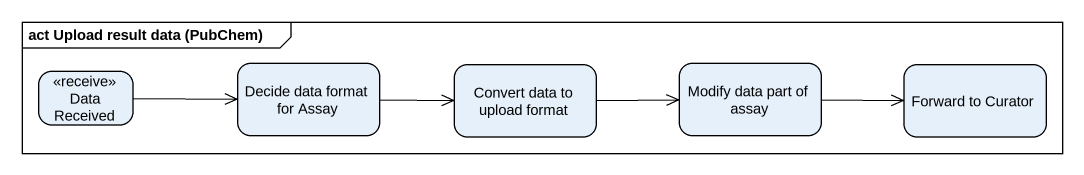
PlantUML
@startuml
mainframe act Upload result data (PubChem)
hide empty description
state "Data Received" as Data_Received <<receive>>
state "Decide data format for Assay" as Decide_data_format_for_Assay
state "Convert data to upload format" as Convert_data_to_upload
state "Modify data part of assay" as Modify_data_part_of_assay
state "Forward to Curator" as Forward_to_Curator
Data_Received -right-> Decide_data_format_for_Assay
Decide_data_format_for_Assay -right-> Convert_data_to_upload
Convert_data_to_upload -right-> Modify_data_part_of_assay
Modify_data_part_of_assay -right-> Forward_to_Curator
@enduml
